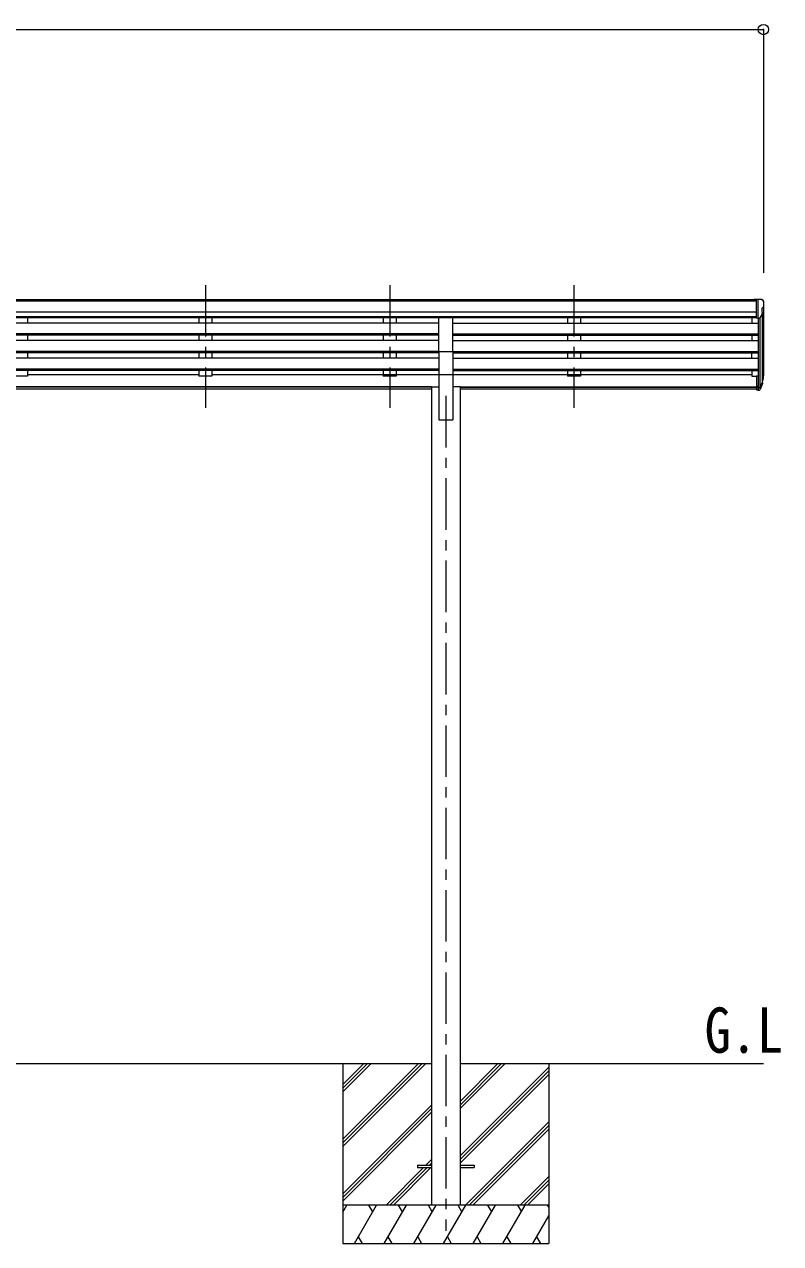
# Model space of a CAD drawing. Units: millimetres at full size, sheet at 1:40; details may follow other scales. Extents: x -11243 to 11243, y -7760 to 7760.
# Drawn here: x 3857 to 6795, y -4872 to -135 of the extents above; entities that cross this region are included whole.
import ezdxf
from ezdxf.enums import TextEntityAlignment as Align

# ---------------------------------------------------------------- set-up
doc = ezdxf.new("R2010")
doc.units = ezdxf.units.MM
doc.header["$LTSCALE"] = 40
doc.header["$PDMODE"] = 32
doc.header["$PDSIZE"] = 40
doc.linetypes.add('CHAIN1', pattern=[8, 5, -1, 1, -1])
for name, color, linetype, lineweight in [('0-0_0', 7, 'Continuous', 9), ('0-1_本体', 5, 'CHAIN1', 9), ('0-3_ELV2', 4, 'Continuous', 9), ('0-6_OTH_LINE', 6, 'Continuous', 9)]:
    doc.layers.add(name, color=color, linetype=linetype, lineweight=lineweight)
doc.layers.add('0-7_SHAPE', color=7, linetype='Continuous')
doc.styles.add('ＭＳ ゴシック', font='')
doc.styles.get('ＭＳ ゴシック').set_extended_font_data('MS Gothic')

msp = doc.modelspace()

# ---------------------------------------------------------------- linework, layer by layer
at = {"layer": '0-0_0'}
for p, q in [((2249.67, -4172.36), (5439.27, -4172.36)), ((5094.47, -4172.36), (5094.47, -4872.36)), ((5094.47, -4466.54), (5388.65, -4172.36)), ((5094.47, -4480.68), (5402.8, -4172.36)), ((5094.47, -4494.82), (5416.94, -4172.36)), ((5094.47, -4282.69), (5204.81, -4172.36)), ((5094.47, -4268.55), (5190.66, -4172.36)), ((5094.47, -4254.41), (5176.52, -4172.36)), ((5549.67, -4172.36), (6728.47, -4172.36)), ((5549.67, -4347.99), (5725.31, -4172.36)), ((5549.67, -4333.85), (5711.16, -4172.36)), ((5549.67, -4319.71), (5697.02, -4172.36)), ((5549.67, -4531.84), (5894.47, -4187.04)), ((5549.67, -4545.98), (5894.47, -4201.19)), ((5549.67, -4560.12), (5894.47, -4215.33)), ((5894.47, -4172.36), (5894.47, -4872.36)), ((5094.47, -4678.67), (5439.27, -4333.87)), ((5094.47, -4692.81), (5439.27, -4348.02)), ((5094.47, -4706.96), (5439.27, -4362.16)), ((5571.28, -4722.36), (5894.47, -4399.17)), ((5585.42, -4722.36), (5894.47, -4413.32)), ((5599.57, -4722.36), (5894.47, -4427.46)), ((5417.42, -4567.86), (5439.27, -4546.01)), ((5262.92, -4722.36), (5408.42, -4576.86)), ((5277.06, -4722.36), (5422.56, -4576.86)), ((5291.2, -4722.36), (5436.7, -4576.86)), ((5431.56, -4567.86), (5439.27, -4560.15)), ((5783.42, -4722.36), (5894.47, -4611.31)), ((5797.56, -4722.36), (5894.47, -4625.45)), ((5811.7, -4722.36), (5894.47, -4639.59)), ((5894.47, -4722.36), (5094.47, -4722.36)), ((5094.47, -4749.87), (5110.35, -4722.36)), ((5139.22, -4872.36), (5225.82, -4722.36)), ((5210.82, -4748.34), (5195.82, -4722.36)), ((5254.69, -4872.36), (5341.29, -4722.36)), ((5326.29, -4748.35), (5311.29, -4722.36)), ((5370.16, -4872.36), (5456.76, -4722.36)), ((5441.76, -4748.35), (5426.76, -4722.36)), ((5485.63, -4872.36), (5572.23, -4722.36)), ((5557.23, -4748.34), (5542.23, -4722.36)), ((5601.1, -4872.36), (5687.7, -4722.36)), ((5672.7, -4748.34), (5657.7, -4722.36)), ((5716.57, -4872.36), (5803.17, -4722.36)), ((5773.17, -4722.36), (5788.17, -4748.34)), ((5888.64, -4722.36), (5894.47, -4732.46)), ((5832.04, -4872.36), (5894.47, -4764.23)), ((5094.47, -4872.36), (5894.47, -4872.36)), ((5154.22, -4846.38), (5169.22, -4872.36)), ((5269.69, -4846.38), (5284.69, -4872.36)), ((5385.16, -4846.38), (5400.16, -4872.36)), ((5500.63, -4846.38), (5515.63, -4872.36)), ((5616.1, -4846.38), (5631.1, -4872.36)), ((5731.57, -4846.38), (5746.57, -4872.36)), ((5847.04, -4846.38), (5862.04, -4872.36))]:
    msp.add_line(p, q, dxfattribs=at)
at = {"layer": '0-1_本体'}
for p, q in [((4560.47, -1147.96), (4560.47, -1625.48)), ((4560.47, -1147.96), (4560.47, -1625.48)), ((5276.47, -1147.96), (5276.47, -1625.48)), ((5276.47, -1147.96), (5276.47, -1625.48)), ((5992.47, -1147.96), (5992.47, -1625.48)), ((5992.47, -1147.96), (5992.47, -1625.48)), ((5494.47, -1578.8), (5494.47, -4822.36))]:
    msp.add_line(p, q, dxfattribs=at)
at = {"layer": '0-3_ELV2'}
for p, q in [((6701.97, -1205.31), (986.97, -1205.31)), ((6701.97, -1210.53), (986.97, -1210.53)), ((6701.97, -1203.71), (6691.97, -1203.79)), ((6691.97, -1205.31), (6691.97, -1203.79)), ((6701.97, -1275.69), (6701.97, -1203.71)), ((6720.47, -1203.71), (6701.97, -1203.71)), ((6708.47, -1276.69), (6708.47, -1203.71)), ((6720.47, -1203.71), (6722.81, -1203.85)), ((6723.56, -1204.27), (6727.63, -1210.08)), ((6730.47, -1213.08), (6730.47, -1213.71)), ((6701.97, -1254.06), (986.97, -1254.06)), ((6701.97, -1271.91), (986.97, -1271.91)), ((5466.97, -1275.16), (2221.97, -1275.16)), ((3869.47, -1275.16), (3869.47, -1295.61)), ((4535.47, -1275.16), (4535.47, -1295.61)), ((4585.47, -1275.16), (4585.47, -1295.61)), ((5251.47, -1275.16), (5251.47, -1295.61)), ((5301.47, -1275.16), (5301.47, -1295.61)), ((5466.97, -1406.13), (5466.97, -1274.34)), ((5466.97, -1274.34), (5521.97, -1274.34)), ((5521.97, -1406.13), (5521.97, -1274.34)), ((6701.97, -1275.26), (5521.97, -1275.26)), ((5967.47, -1275.16), (5967.47, -1295.61)), ((6017.47, -1275.16), (6017.47, -1295.61)), ((6683.47, -1275.16), (6683.47, -1295.61)), ((6701.97, -1275.69), (6708.47, -1275.69)), ((6708.47, -1276.69), (6713.68, -1276.37)), ((6708.47, -1276.69), (6708.47, -1501.09)), ((6714.47, -1276.22), (6714.48, -1545.86)), ((6716.1, -1274.88), (6725.1, -1259.28)), ((6722.47, -1238.22), (6722.47, -1254.5)), ((6727.94, -1234.89), (6722.62, -1237.96)), ((6723.5, -1262.05), (6723.5, -1527.43)), ((6728.47, -1234.28), (6728.47, -1500.72)), ((5466.97, -1295.61), (2221.97, -1295.61)), ((5521.97, -1295.61), (6708.47, -1295.61)), ((5466.97, -1337.49), (2221.97, -1337.49)), ((5466.97, -1338.98), (2221.97, -1338.98)), ((5466.97, -1343.3), (2221.97, -1343.3)), ((5466.97, -1364.1), (2221.97, -1364.1)), ((3869.47, -1343.3), (3869.47, -1364.1)), ((4535.47, -1343.3), (4535.47, -1364.1)), ((4585.47, -1343.3), (4585.47, -1364.1)), ((5251.47, -1343.3), (5251.47, -1364.1)), ((5301.47, -1343.3), (5301.47, -1364.1)), ((5521.97, -1337.49), (6708.47, -1337.49)), ((5521.97, -1338.98), (6708.47, -1338.98)), ((5521.97, -1343.3), (6708.47, -1343.3)), ((5521.97, -1364.1), (6708.47, -1364.1)), ((5967.47, -1343.3), (5967.47, -1364.1)), ((6017.47, -1343.3), (6017.47, -1364.1)), ((6683.47, -1343.3), (6683.47, -1364.1)), ((5466.97, -1405.98), (2221.97, -1405.98)), ((5466.97, -1407.48), (2221.97, -1407.48)), ((5466.97, -1411.79), (2221.97, -1411.79)), ((3869.47, -1411.79), (3869.47, -1432.59)), ((4535.47, -1411.79), (4535.47, -1432.59)), ((4585.47, -1411.79), (4585.47, -1432.59)), ((5251.47, -1411.79), (5251.47, -1432.59)), ((5301.47, -1411.79), (5301.47, -1432.59)), ((5466.97, -1406.13), (5466.97, -1672.36)), ((5466.97, -1406.13), (5521.97, -1406.13)), ((5521.97, -1405.98), (6708.47, -1405.98)), ((5521.97, -1406.13), (5521.97, -1672.36)), ((5521.97, -1407.48), (6708.47, -1407.48)), ((5521.97, -1411.79), (6708.47, -1411.79)), ((5967.47, -1411.79), (5967.47, -1432.59)), ((6017.47, -1411.79), (6017.47, -1432.59)), ((6683.47, -1432.59), (6683.47, -1411.79)), ((5466.97, -1432.59), (2221.97, -1432.59)), ((5521.97, -1432.59), (6708.47, -1432.59)), ((5466.97, -1474.47), (2221.97, -1474.47)), ((5466.97, -1475.97), (2221.97, -1475.97)), ((5466.97, -1480.29), (2221.97, -1480.29)), ((3869.47, -1501.72), (3819.47, -1501.72)), ((3869.47, -1480.29), (3869.47, -1501.72)), ((4535.47, -1496.78), (3869.47, -1496.78)), ((4535.47, -1480.29), (4535.47, -1501.72)), ((4585.47, -1501.72), (4535.47, -1501.72)), ((4585.47, -1480.29), (4585.47, -1501.72)), ((5466.97, -1496.78), (4585.47, -1496.78)), ((5251.47, -1480.29), (5251.47, -1501.72)), ((5521.97, -1496.78), (5251.47, -1496.78)), ((5301.47, -1501.72), (5251.47, -1501.72)), ((5301.47, -1480.29), (5301.47, -1501.72)), ((5466.97, -1496.78), (5301.47, -1496.78)), ((5521.97, -1474.47), (6708.47, -1474.47)), ((5521.97, -1475.97), (6708.47, -1475.97)), ((5521.97, -1480.29), (6708.47, -1480.29)), ((6683.47, -1496.78), (5521.97, -1496.78)), ((5967.47, -1480.29), (5967.47, -1501.72)), ((6017.47, -1501.72), (5967.47, -1501.72)), ((6017.47, -1480.29), (6017.47, -1501.72)), ((6683.47, -1480.29), (6683.47, -1501.72)), ((6683.47, -1501.72), (6701.97, -1501.72)), ((6701.97, -1501.09), (6701.97, -1555.12)), ((6701.97, -1501.09), (6708.47, -1501.09)), ((6708.47, -1501.09), (6708.47, -1555.86)), ((6726.78, -1513.9), (6723.5, -1520.96)), ((6727.38, -1515.28), (6723.5, -1523.22)), ((5439.27, -1543.79), (2249.67, -1543.79)), ((5439.27, -1545.19), (2249.67, -1545.19)), ((5439.27, -1552.88), (2249.67, -1552.88)), ((5439.27, -1543.36), (5439.27, -4722.36)), ((5439.27, -1543.36), (5466.97, -1543.36)), ((5549.67, -1543.36), (5521.97, -1543.36)), ((5549.67, -1543.36), (5549.67, -4722.36)), ((5549.67, -1543.79), (6701.97, -1543.79)), ((5549.67, -1545.19), (6701.97, -1545.19)), ((6701.97, -1552.88), (5549.67, -1552.88)), ((6701.97, -1541.22), (6708.47, -1541.22)), ((6701.97, -1546.1), (6708.47, -1546.1)), ((6701.97, -1555.12), (6708.47, -1555.12)), ((6708.47, -1546.12), (6713.61, -1546.12)), ((6708.47, -1547.93), (6713.32, -1547.93)), ((6708.47, -1555.86), (6713.32, -1555.86)), ((6714.91, -1545.44), (6722.66, -1530.04)), ((6724.11, -1530.39), (6715.92, -1546.57)), ((6724.73, -1530.96), (6715.92, -1554.5)), ((6725.07, -1526.55), (6724.73, -1530.96)), ((5466.97, -1672.36), (5521.97, -1672.36)), ((5384.47, -4567.86), (5439.27, -4567.86)), ((5549.67, -4567.86), (5604.47, -4567.86)), ((5549.67, -4576.86), (5604.47, -4576.86)), ((5604.47, -4567.86), (5604.47, -4576.86))]:
    msp.add_line(p, q, dxfattribs=at)
msp.add_lwpolyline([(5384.47, -4567.86), (5384.47, -4576.86), (5439.27, -4576.86)], dxfattribs=at)
for centre, radius, start, end in [((6722.75, -1204.85), 1, 35, 86.5), ((6727.47, -1213.08), 3, 0, 87), ((6723.57, -1230.52), 6.18, 315.00103, 354.2965), ((6528.47, -1213.71), 202, 355.05096, 0), ((6713.5, -1273.38), 3, 273.5, 330), ((6722.77, -1238.22), 0.3, 120, 180), ((6722.77, -1254.5), 0.3, 180, 265.2833), ((6722.5, -1257.78), 3, 330, 85.2833), ((6697.89, -1504.4), 30.41, 341.80266, 352.8448), ((6699.29, -1506.16), 29.53, 342.01856, 353.49194)]:
    msp.add_arc(centre, radius, start, end, dxfattribs=at)
for centre, major_axis, ratio, start_param, end_param in [((6640.61, -1499.92), (-87.93, 4.42), 0.541684, 3.060334, 3.2172517), ((6639.82, -1506.59), (89.06, 1.43), 0.57596, 6.1985533, 6.3701348), ((6713.32, -1545.21), (3, 0), 0.90356, 4.712389, 5.7595865), ((6713.32, -1553.15), (-3, 0), 0.90356, 1.5707963, 2.6179939), ((6713.61, -1544.76), (1.5, 0), 0.90356, 4.712389, 5.7595865), ((6638.55, -1506.5), (88.05, 0), 0.90356, 5.9828017, 6.0168888), ((6723.76, -1526.55), (-1.3, 0), 0.90356, 2.9359903, 4.9130961), ((6637.84, -1510.36), (89.07, 0), 0.90356, 6.0316505, 6.077583)]:
    msp.add_ellipse(centre, major_axis=major_axis, ratio=ratio, start_param=start_param, end_param=end_param, dxfattribs=at)
at = {"layer": '0-6_OTH_LINE'}
for p, q in [((960.47, -155.31), (6728.47, -155.31)), ((6728.47, -155.31), (6728.47, -1100.72))]:
    msp.add_line(p, q, dxfattribs=at)
msp.add_point((6728.47, -155.31), dxfattribs=at)

# ---------------------------------------------------------------- texts
at = {"layer": '0-7_SHAPE', "style": 'ＭＳ ゴシック', "width": 0.85}
msp.add_text('G.L', height=176, dxfattribs=at).set_placement((6499.94, -4183.66), align=Align.BOTTOM_LEFT)

doc.saveas('drawing.dxf')
